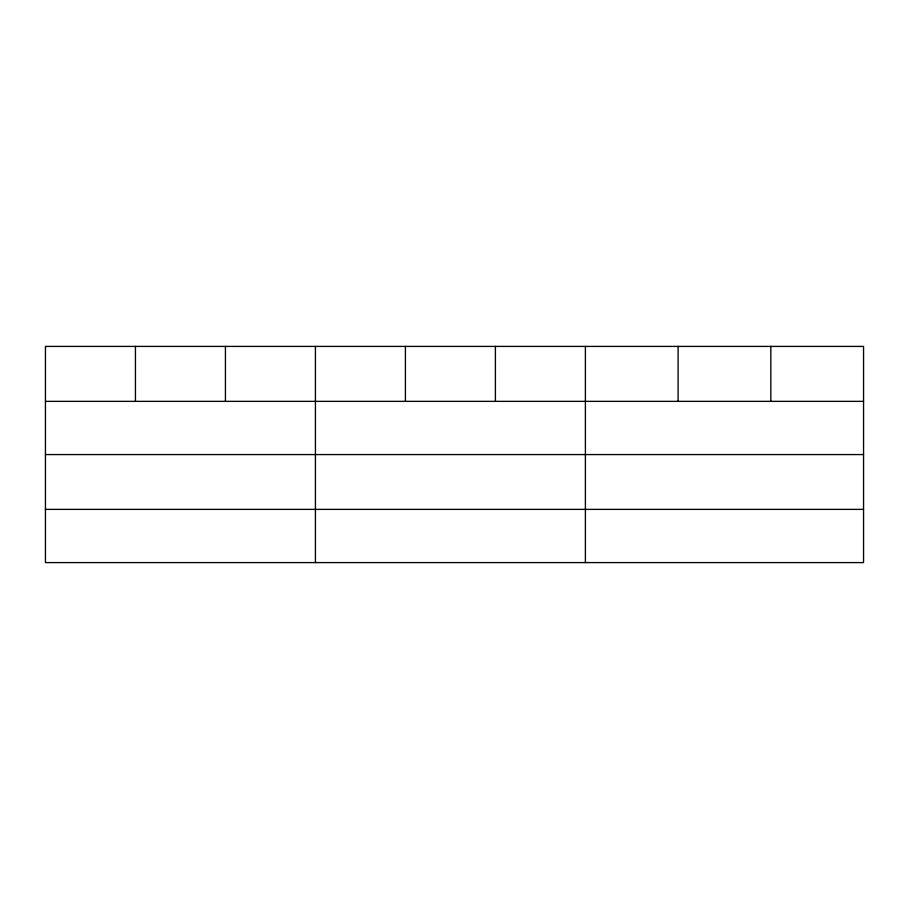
<?xml version="1.0" encoding="UTF-8"?>
<svg xmlns="http://www.w3.org/2000/svg" width="909" height="909" viewBox="0 0 909 909"><rect width="100%" height="100%" fill="white"/><g stroke="black" fill="none" stroke-linecap="round" stroke-linejoin="round"><path stroke-width="1.36" d="M863.55 454.568L863.55 346.409L45.45 346.409L45.45 562.591L863.55 562.591L863.55 454.568L45.45 454.568M45.45 401.358L863.55 401.358M45.45 509.381L863.55 509.381M770.832 346.409L770.832 401.358M678.114 346.409L678.114 401.358M585.396 346.409L585.396 562.591M495.405 346.409L495.405 401.358M405.414 346.409L405.414 401.358M315.423 346.409L315.423 562.591M225.432 346.409L225.432 401.358M135.441 346.409L135.441 401.358"/></g></svg>
